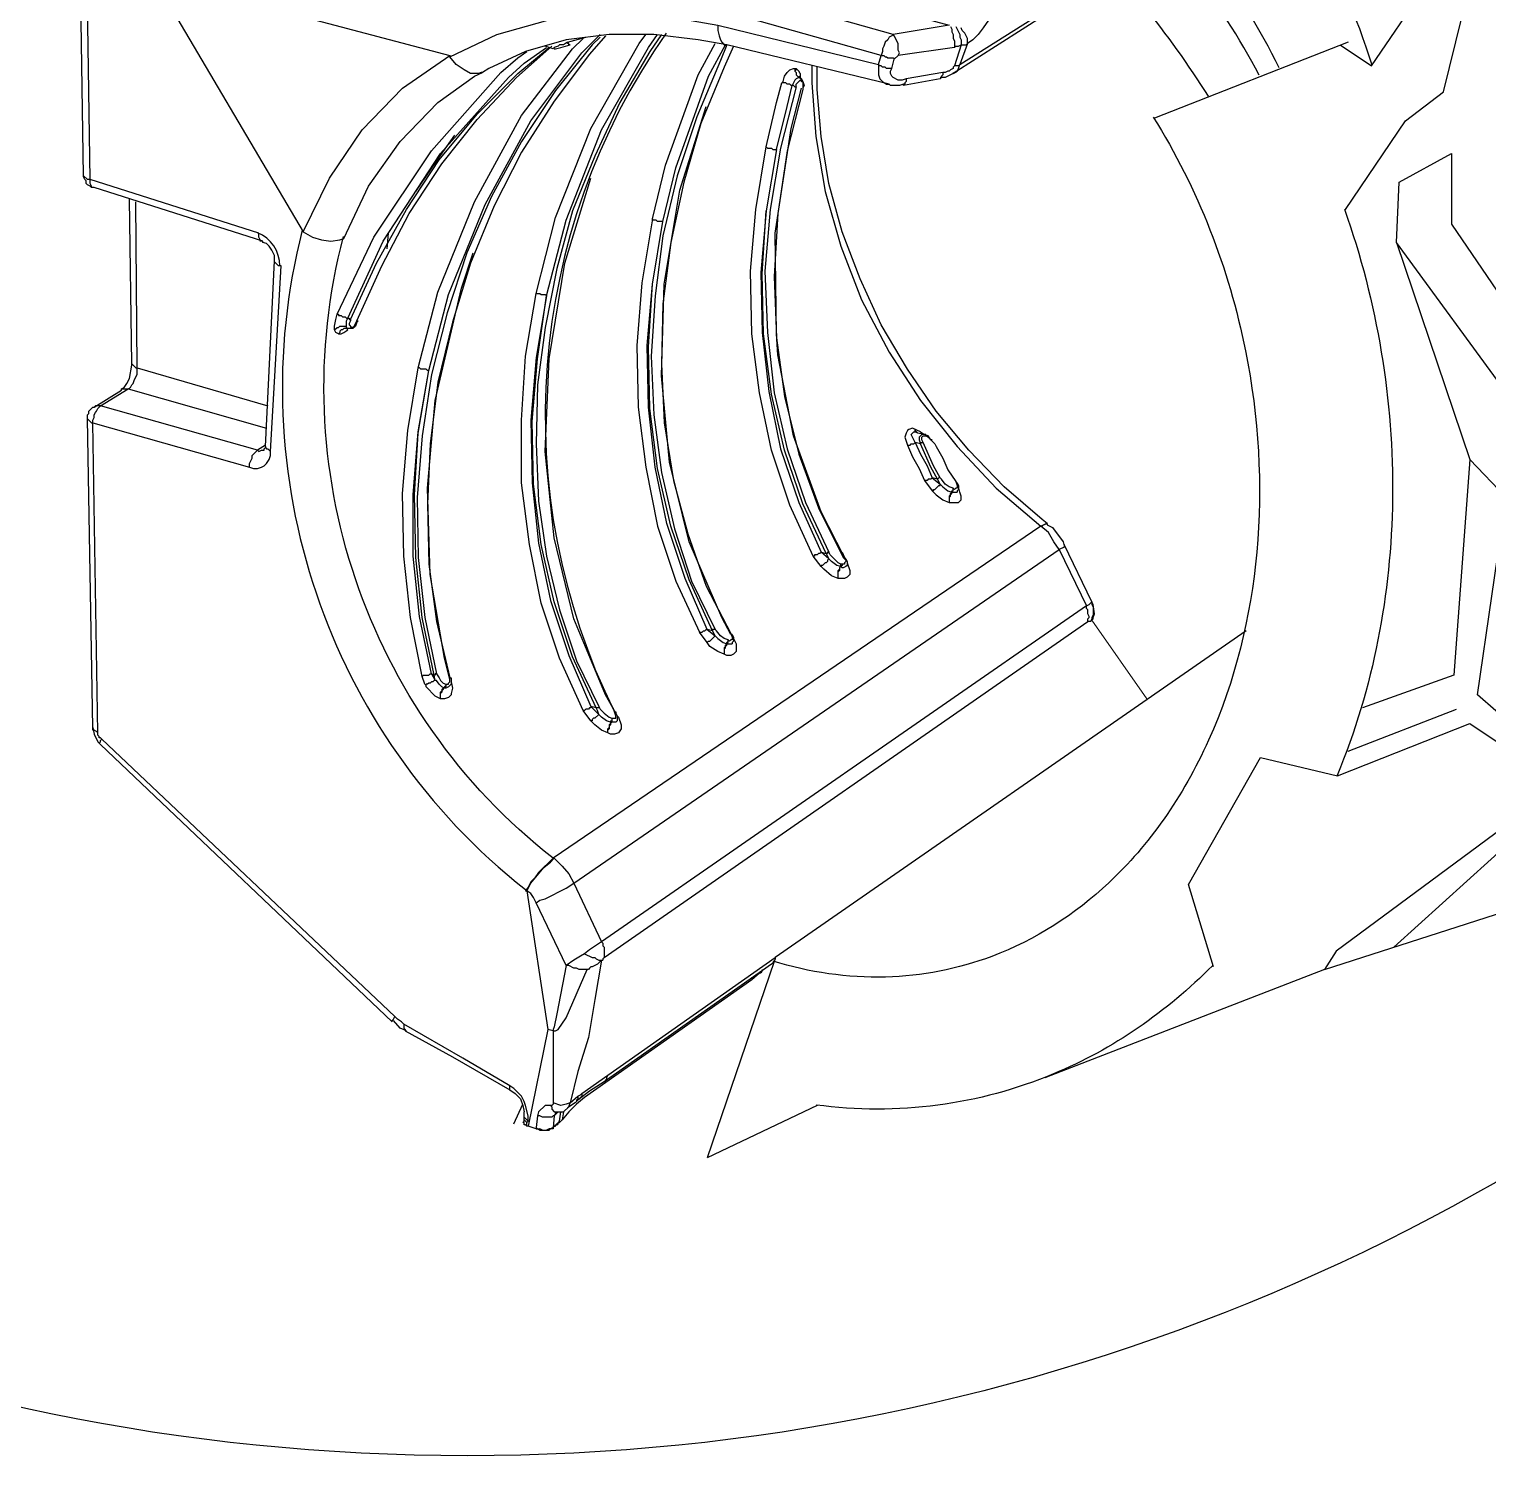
# Model space of a CAD drawing. Header units: feet. Extents: x -9903 to 12307, y -41 to 4121.
# Drawn here: x 177.7 to 184.17, y 31.93 to 38.25 of the extents above; entities that cross this region are included whole.
import ezdxf

# ---------------------------------------------------------------- set-up
doc = ezdxf.new("R2010")
doc.units = ezdxf.units.FT
doc.header["$MEASUREMENT"] = 0
doc.layers.add('PDF_0', color=7, linetype='Continuous')

msp = doc.modelspace()

# ---------------------------------------------------------------- linework, layer by layer
at = {"layer": 'PDF_0', "lineweight": 25}
msp.add_line((180.0971, 33.4752), (180.0739, 33.452), dxfattribs=at)
for points in [[(178.7926, 37.2496), (178.781, 37.2728), (178.7694, 37.2902), (178.7578, 37.3018), (178.7404, 37.3076), (178.7404, 37.3134), (177.9924, 37.5511), (177.9809, 37.5511), (177.9751, 37.5569), (177.9635, 37.5627), (177.9577, 37.5685), (177.9577, 37.5801), (177.9519, 37.5859), (177.9461, 37.5975), (177.9461, 37.6033), (177.8881, 41.4242)], [(178.7404, 37.3134), (178.7288, 37.3134), (178.7288, 37.3192), (178.723, 37.3308), (178.723, 37.3482), (177.9751, 37.5859), (177.9171, 41.4068)], [(182.2945, 38.8847), (182.2656, 38.8267), (182.2482, 38.8035), (182.2366, 38.7861), (182.2018, 38.7513), (182.1902, 38.7455), (182.1612, 38.7223), (182.1496, 38.7165), (182.1438, 38.7107), (182.1322, 38.6933), (182.109, 38.6701), (182.0974, 38.6354), (182.0916, 38.6238), (182.022, 38.4266), (182.0104, 38.3976), (181.9583, 38.2933), (181.9351, 38.2585), (181.9119, 38.2295), (181.8887, 38.2063), (181.8655, 38.1889), (181.8307, 38.0961), (182.5091, 38.5252)], [(183.5179, 38.1831), (183.6571, 38.0903), (183.889, 38.4324), (184.1847, 38.6064), (184.5905, 38.4962)], [(178.2534, 38.4846), (178.9201, 37.354), (178.9607, 37.3308), (179.0013, 37.3192), (179.0419, 37.3134), (179.0825, 37.3192), (179.0999, 37.325), (179.21, 37.5569), (179.3492, 37.7541), (179.5173, 37.928), (179.6797, 38.044), (179.7144, 38.0614)], [(182.5149, 38.5136), (181.8017, 38.0556), (181.8191, 38.0672), (181.8249, 38.0788), (181.8307, 38.0961), (181.8249, 38.0903), (181.8075, 38.0903)], [(180.2363, 38.2179), (180.2015, 38.1831), (180.0391, 37.9802), (179.8884, 37.7541), (179.755, 37.5105), (179.6449, 37.2612), (179.5579, 36.9945), (179.4883, 36.722), (179.4477, 36.4495), (179.4245, 36.177), (179.4303, 35.9103), (179.4593, 35.6436), (179.5115, 35.3943), (179.5057, 35.3943), (179.5057, 35.3885), (179.4999, 35.3885), (179.4477, 35.6436), (179.4188, 35.9103), (179.413, 36.1886), (179.4303, 36.4611), (179.4767, 36.7394), (179.5637, 37.0757), (179.726, 37.4758), (179.929, 37.8468), (180.1551, 38.1483), (180.2363, 38.2295)], [(180.2595, 38.2237), (180.1899, 38.1425), (180.0333, 37.9338), (179.8884, 37.7077), (179.7666, 37.47), (179.6623, 37.2149), (179.5811, 36.9539), (179.5173, 36.6872), (179.4825, 36.4147), (179.4709, 36.148), (179.4767, 35.8813), (179.5115, 35.6262), (179.5695, 35.3769), (179.5753, 35.3769), (179.5753, 35.3479), (179.5637, 35.3363), (179.5521, 35.3305)], [(181.593, 38.0324), (181.593, 38.0208), (181.5872, 38.015), (181.5872, 38.0092), (181.5814, 38.0092), (181.564, 38.0034), (181.5234, 38.0034), (181.5176, 38.0092), (180.7987, 38.1831), (180.6711, 38.2063), (180.474, 38.2295), (180.2769, 38.2295), (180.0855, 38.2063), (179.9058, 38.1541), (179.7434, 38.0788), (179.7144, 38.0614), (179.7087, 38.0614), (179.6971, 38.0556), (179.6623, 38.0556), (179.6333, 38.073), (179.5985, 38.0961), (179.5695, 38.1309)], [(180.3116, 35.2088), (180.3174, 35.203), (180.329, 35.1682), (180.329, 35.1508), (180.3174, 35.1334), (180.3, 35.1276), (180.2827, 35.1276), (180.2711, 35.1334), (180.2421, 35.145), (180.2131, 35.1682), (180.1957, 35.1856), (180.1609, 35.2319), (180.0565, 35.4639), (179.9754, 35.7074), (179.9232, 35.9683), (179.8884, 36.2408), (179.8884, 36.5191), (179.9058, 36.8032), (179.9522, 37.0815), (180.0391, 37.4178), (180.1957, 37.812), (180.4102, 38.1889), (180.4392, 38.2295)], [(180.5088, 38.2295), (180.4566, 38.1541), (180.3232, 37.928), (180.2131, 37.6903), (180.1145, 37.4468), (180.0449, 37.1917), (179.9928, 36.9308), (179.958, 36.6756), (179.9522, 36.4147), (179.9638, 36.1596), (179.9985, 35.9161), (180.0565, 35.6784), (180.1319, 35.4523), (180.2305, 35.2493), (180.2305, 35.2435), (180.2189, 35.2435), (180.1145, 35.4697), (180.0333, 35.7132), (179.9754, 35.9683), (179.9406, 36.235), (179.9348, 36.5133), (179.958, 36.7916), (179.9985, 37.0699), (180.0855, 37.4062), (180.2421, 37.8062), (180.4508, 38.1715), (180.4914, 38.2295)], [(180.7581, 38.2701), (180.7581, 38.2469), (180.7639, 38.2237), (180.7697, 38.2063), (180.7755, 38.1947), (180.7871, 38.1831), (180.7987, 38.1831), (180.7697, 38.1135), (180.6653, 37.8642), (180.5783, 37.6033), (180.5146, 37.3366), (180.4798, 37.0699), (180.4624, 36.8032), (180.474, 36.5423), (180.5088, 36.2872), (180.5668, 36.0379), (180.6421, 35.8059), (180.7465, 35.5914), (180.7349, 35.5914), (180.7349, 35.5856), (180.6305, 35.8117), (180.5494, 36.0495), (180.4914, 36.3046), (180.4566, 36.5713), (180.4508, 36.8438), (180.4682, 37.1221)], [(181.7901, 38.2643), (181.7959, 38.2527), (181.7959, 38.2411), (181.8017, 38.2295), (181.8017, 38.2121), (181.8075, 38.2005), (181.8075, 38.1715), (181.5582, 38.1367), (181.564, 38.1483), (181.5582, 38.1599), (181.5582, 38.1889), (181.5408, 38.2237), (181.535, 38.2295), (181.5292, 38.2237), (181.5176, 38.2179), (181.5118, 38.2063), (181.5002, 38.1947), (181.4944, 38.1773), (181.4886, 38.1657), (181.4886, 38.1541), (181.4828, 38.1367), (181.4944, 38.1367), (181.5002, 38.1309), (181.506, 38.1309), (181.5118, 38.1251), (181.535, 38.1251), (181.5408, 38.1193)], [(181.8133, 38.2643), (181.8307, 38.2295), (181.8307, 38.2179), (181.8365, 38.2063), (181.8365, 38.1831), (181.8597, 38.1831), (181.8655, 38.1889), (181.8655, 38.2121), (181.8539, 38.2353), (181.8423, 38.2469), (181.8365, 38.2585)], [(179.1173, 36.9713), (179.2738, 37.3134), (179.5289, 37.7019), (179.8304, 38.0382), (179.9, 38.1019), (179.9985, 38.1715)], [(179.1231, 36.9713), (179.1231, 36.9655), (179.1289, 36.9655), (179.2448, 37.2149), (179.3782, 37.4526), (179.5231, 37.6729), (179.6913, 37.8758), (179.871, 38.0556), (180.0101, 38.1715)], [(179.1404, 36.9308), (179.1462, 36.9365), (179.1578, 36.9597), (179.268, 37.2033), (179.3898, 37.4352), (179.5347, 37.6555), (179.6913, 37.8526), (179.8652, 38.0382), (180.0217, 38.1773)], [(179.4651, 35.3421), (179.4593, 35.3479), (179.4477, 35.3827), (179.3956, 35.6436), (179.3666, 35.9161), (179.3608, 36.1944), (179.384, 36.4727), (179.4303, 36.751), (179.5173, 37.0873), (179.6797, 37.4874), (179.8884, 37.87), (180.1145, 38.1657), (180.1609, 38.2121)], [(180.0913, 38.1947), (180.0739, 38.1831), (180.0565, 38.1831), (180.0507, 38.1773), (180.0333, 38.1715), (180.0275, 38.1657), (179.9928, 38.1773)], [(180.0333, 38.1657), (180.0391, 38.1657), (180.0623, 38.1715), (180.1029, 38.1831), (180.0971, 38.1831), (180.0971, 38.1889), (180.0913, 38.1889), (180.0913, 38.1947), (180.1725, 38.2179)], [(180.4682, 37.412), (180.5262, 37.6497), (180.6711, 38.0498), (180.7465, 38.1889)], [(180.8277, 38.1773), (180.7871, 38.0845), (180.6827, 37.8352), (180.6073, 37.5743), (180.5494, 37.3076), (180.5146, 37.0351), (180.5088, 36.7684), (180.5204, 36.5075), (180.561, 36.2524), (180.6247, 36.0147), (180.7059, 35.7828), (180.8161, 35.574), (180.8219, 35.5682), (180.8277, 35.5566), (180.8277, 35.5392), (180.8219, 35.5334), (180.8219, 35.5276)], [(180.5146, 37.4004), (180.5725, 37.6381), (180.7175, 38.044), (180.7929, 38.1831)], [(181.8075, 38.1715), (181.8133, 38.1773), (181.8249, 38.1773), (181.8365, 38.1831), (181.8075, 38.0903), (181.8017, 38.0845), (181.8017, 38.0788), (181.7901, 38.073), (181.7843, 38.0672), (181.7785, 38.0672), (181.7669, 38.0614), (181.7553, 38.0614), (181.593, 38.0324), (181.5756, 38.0266), (181.5582, 38.0266), (181.535, 38.0382), (181.5292, 38.044), (181.5234, 38.0556), (181.5234, 38.0672), (181.5292, 38.0788), (181.5408, 38.1193), (181.5582, 38.1367)], [(183.5527, 38.1947), (182.6946, 37.8584)], [(178.9201, 37.354), (179.0361, 37.5917), (179.181, 37.8062), (179.3608, 37.9918), (179.5695, 38.1367)], [(179.0767, 36.9018), (179.0651, 36.9076), (179.0593, 36.9192), (179.0593, 36.9365), (179.0651, 36.9655), (179.0709, 36.9887), (179.2332, 37.3308), (179.4883, 37.7135), (179.7956, 38.0614), (179.871, 38.1251), (179.9116, 38.1541)], [(181.5292, 38.0788), (181.506, 38.0788), (181.5002, 38.0845), (181.4886, 38.0845), (181.4828, 38.0903), (181.477, 38.0903), (181.4712, 38.0961), (181.4712, 38.0498), (181.477, 38.0324), (181.4886, 38.0208), (181.506, 38.0092), (181.5176, 38.0092)], [(181.3321, 35.8871), (181.3437, 35.8523), (181.3437, 35.8349), (181.3321, 35.8233), (181.3205, 35.8175), (181.2915, 35.8175), (181.2625, 35.8291), (181.2277, 35.8581), (181.2161, 35.8697), (181.1813, 35.9161), (181.077, 36.1422), (180.9958, 36.3857), (180.9436, 36.6409), (180.9088, 36.9018), (180.903, 37.1801), (180.9262, 37.4526), (180.9726, 37.7309), (181.019, 37.928), (181.0422, 38.015), (181.048, 38.0208), (181.0538, 38.044), (181.0654, 38.0614), (181.077, 38.073), (181.0944, 38.0788), (181.106, 38.0788), (181.1002, 38.073), (181.1002, 38.0672)], [(181.1176, 38.0382), (181.106, 38.0324), (181.1002, 38.0266), (181.0886, 38.0034)], [(181.1234, 38.0556), (181.1176, 38.0672), (181.106, 38.0788), (181.106, 38.073), (181.1002, 38.0672), (181.106, 38.0614), (181.106, 38.0498), (181.1176, 38.0382)], [(181.1176, 38.044), (181.1292, 38.0324), (181.135, 38.0208), (181.1408, 38.0034), (181.135, 37.9918)], [(181.1176, 38.0382), (181.1234, 38.0382)], [(181.1234, 38.0556), (181.1234, 38.0324), (181.1292, 38.0324), (181.1292, 38.0208)], [(181.1755, 38.0903), (181.1755, 38.015), (181.1929, 37.7773), (181.2335, 37.5337), (181.3031, 37.2902), (181.3959, 37.0525), (181.5176, 36.8206), (181.6568, 36.6061), (181.8191, 36.4031), (181.9931, 36.2176), (182.1902, 36.0495), (182.196, 36.0495), (182.2018, 36.0553), (182.2192, 36.0611), (182.196, 36.0784), (182.0278, 36.2234), (181.8713, 36.3857), (181.7263, 36.5597), (181.5988, 36.7452), (181.4828, 36.9423), (181.3901, 37.1453), (181.3089, 37.354), (181.2509, 37.5685), (181.2161, 37.7773), (181.1987, 37.986), (181.1987, 38.0845)], [(181.7553, 38.0614), (181.7553, 38.0498), (181.7495, 38.044), (181.7495, 38.0382), (181.7437, 38.0324), (181.5814, 38.0034), (181.5814, 38.0092)], [(181.8017, 38.0614), (181.8017, 38.0556), (181.7669, 38.0382), (181.7437, 38.0382)], [(181.135, 37.986), (181.0654, 37.7135), (181.0248, 37.4352), (181.0074, 37.1569), (181.019, 36.8844), (181.0538, 36.6235), (181.1176, 36.3683), (181.2045, 36.1306), (181.3147, 35.9103), (181.3263, 35.8987), (181.3263, 35.8929), (181.3205, 35.8871), (181.3205, 35.8813), (181.3031, 35.8813), (181.2915, 35.8871), (181.2567, 35.9219), (181.2509, 35.9335), (181.2451, 35.9335), (181.2451, 35.9277), (181.2393, 35.9277), (181.135, 36.148), (181.0538, 36.3857), (180.9958, 36.6351), (180.961, 36.9018), (180.9552, 37.1685), (180.9726, 37.4468)], [(181.0944, 38.0034), (181.1002, 37.9976), (181.106, 37.9976), (181.0364, 37.7251), (180.99, 37.4526), (180.9668, 37.1801), (180.9784, 36.9076), (181.0074, 36.6409), (181.0654, 36.3915), (181.1465, 36.1538), (181.2509, 35.9335)], [(181.3147, 35.9103), (181.3205, 35.9103), (181.2161, 36.1132), (181.0944, 36.4495), (181.0248, 36.809), (181.019, 36.9018), (181.0132, 37.3482), (181.0828, 37.812), (181.1292, 37.9918)], [(181.019, 37.7193), (181.0654, 37.9106), (181.0886, 38.0034)], [(181.0944, 38.0034), (181.0828, 38.0034), (181.077, 38.0092), (181.0654, 38.0092), (181.0596, 38.015), (181.0422, 38.015)], [(181.106, 37.9976), (181.106, 38.0092), (181.1234, 38.0266), (181.1292, 38.0208), (181.135, 38.0208), (181.135, 37.986)], [(180.8161, 35.5682), (180.7755, 35.6436), (180.6305, 35.9799), (180.5436, 36.3336), (180.5088, 36.7162), (180.5204, 37.1221), (180.5899, 37.5395), (180.7059, 37.9106)], [(179.4188, 37.5337), (179.5115, 37.6671), (179.5927, 37.7831)], [(180.9726, 37.7309), (180.9784, 37.7251), (180.9958, 37.7251), (181.0016, 37.7193), (181.019, 37.7193), (180.9726, 37.4468), (180.9494, 37.1743), (180.9552, 36.9076), (180.9842, 36.6467), (181.0364, 36.3915), (181.1176, 36.1538), (181.2161, 35.9335), (181.2103, 35.9277), (181.2045, 35.9277), (181.1987, 35.9219), (181.1871, 35.9219), (181.1871, 35.9161), (181.1813, 35.9161)], [(177.9809, 37.5511), (177.9809, 37.5569), (177.9751, 37.5685), (177.9751, 37.5859), (177.9635, 37.5859), (177.9461, 37.6033)], [(180.3058, 35.2203), (180.2595, 35.3015), (180.1203, 35.6378), (180.0333, 35.9973), (179.9928, 36.3799), (180.0101, 36.7916), (180.0797, 37.2149), (180.1957, 37.5917)], [(177.9867, 35.1566), (177.9635, 36.5249), (177.9635, 36.5423), (177.9693, 36.5481), (177.9693, 36.5597), (177.9867, 36.5771), (177.9924, 36.5771), (178.1142, 36.6524), (178.1142, 36.6582), (178.1258, 36.664), (178.1374, 36.6814), (178.149, 36.7046), (178.1606, 36.7626), (178.1606, 36.7684), (178.149, 37.499)], [(178.1606, 36.7684), (178.178, 36.751), (178.1838, 36.751), (178.178, 37.4874)], [(180.8277, 35.5508), (180.8393, 35.5276), (180.8393, 35.4929), (180.8277, 35.4813), (180.8161, 35.4755), (180.7987, 35.4755), (180.7871, 35.4813), (180.7581, 35.4929), (180.7233, 35.516), (180.7117, 35.5334), (180.6769, 35.5798), (180.6885, 35.5798), (180.6943, 35.5856), (180.7001, 35.5856), (180.7059, 35.5914), (180.7117, 35.5914), (180.6131, 35.8175), (180.532, 36.0611), (180.4798, 36.3104), (180.4508, 36.5771), (180.445, 36.8496), (180.4682, 37.1221), (180.5146, 37.4004), (180.4914, 37.4004), (180.4856, 37.4062), (180.4682, 37.4062), (180.4682, 37.412), (180.4218, 37.1279), (180.3986, 36.8496), (180.4044, 36.5771), (180.4392, 36.3104), (180.4914, 36.0495), (180.5725, 35.8059), (180.6769, 35.5798)], [(179.297, 37.3482), (179.2912, 37.2786)], [(179.5695, 35.3711), (179.5463, 35.4639), (179.4825, 35.8349), (179.4709, 36.2176), (179.5057, 36.6061), (179.6217, 37.1047), (179.6739, 37.2612)], [(183.7672, 37.3076), (184.0919, 36.3452)], [(182.4105, 35.6262), (182.4221, 35.6378), (182.4221, 35.6436), (182.4279, 35.661), (182.4221, 35.7016), (182.4163, 35.7132), (182.2945, 35.9683), (182.2945, 35.9567), (182.2714, 35.9451), (182.2482, 35.9799), (182.225, 36.0205), (182.1902, 36.0495), (180.0275, 34.5768), (179.9638, 34.513), (179.9464, 34.4898), (179.929, 34.4724), (179.9174, 34.4492), (179.9058, 34.4318), (179.9116, 34.4318), (180.0043, 33.8172), (179.9174, 33.3882), (179.9116, 33.3882), (179.9116, 33.4056), (179.9174, 33.4114), (179.9174, 33.4346), (179.9058, 33.481), (179.9, 33.4983), (179.8884, 33.5215), (179.8536, 33.5563), (179.8362, 33.5679), (179.6275, 33.6897), (179.3666, 33.8404), (179.355, 33.852), (179.3376, 33.8636), (179.326, 33.8752), (178.0272, 35.1044), (178.0214, 35.1102), (178.0156, 35.1102), (178.0156, 35.116), (178.0098, 35.1218), (178.0098, 35.1334), (177.9867, 36.5075), (178.6824, 36.3104), (178.6998, 36.3046), (178.7172, 36.3046), (178.7346, 36.3104), (178.7462, 36.3162), (178.7578, 36.3278), (178.7694, 36.3452), (178.7752, 36.3625), (178.7752, 36.3799), (178.8216, 37.2033), (178.81, 37.2033), (178.7926, 37.2207), (178.7926, 37.2496)], [(178.752, 36.4031), (178.7926, 37.2264)], [(179.9522, 37.0815), (179.9696, 37.0815), (179.9754, 37.0757), (179.9928, 37.0757), (179.9985, 37.0699), (179.9522, 36.7974), (179.929, 36.5191), (179.9348, 36.2408), (179.9638, 35.9741), (180.0159, 35.719), (180.0971, 35.4755), (180.1957, 35.2493), (180.1957, 35.2435), (180.1899, 35.2435), (180.1841, 35.2377), (180.1725, 35.2377), (180.1667, 35.2319), (180.1609, 35.2319)], [(179.0593, 36.9192), (179.0709, 36.9308), (179.0767, 36.9308), (179.0825, 36.9365), (179.1115, 36.9365)], [(179.0709, 36.9887), (179.0767, 36.9887), (179.0767, 36.9829), (179.0883, 36.9829), (179.0941, 36.9771), (179.1057, 36.9771), (179.1115, 36.9713), (179.1231, 36.9713)], [(179.1115, 36.9597), (179.1173, 36.9713)], [(179.1115, 36.925), (179.1115, 36.9597)], [(179.1115, 36.9308), (179.1173, 36.925)], [(179.1289, 36.9655), (179.1289, 36.9597), (179.1231, 36.9481), (179.1231, 36.9423), (179.1347, 36.9308)], [(179.1404, 36.9308), (179.1289, 36.9308), (179.1289, 36.925)], [(179.1289, 36.925), (179.1347, 36.9308)], [(179.1578, 36.9597), (179.1636, 36.9597), (179.1578, 36.9539), (179.152, 36.9365), (179.1404, 36.925)], [(179.0941, 36.9192), (179.0883, 36.9192), (179.0825, 36.9134), (179.0825, 36.9076), (179.0767, 36.9018), (179.0883, 36.9018), (179.0999, 36.9076), (179.1173, 36.9192), (179.1115, 36.925)], [(179.1404, 36.925), (179.0999, 36.925), (179.0941, 36.9192)], [(178.6824, 36.3104), (178.6824, 36.3278), (178.694, 36.351), (178.694, 36.3625), (178.7172, 36.3857), (178.0214, 36.5829), (178.1432, 36.6582), (178.1548, 36.664), (178.1606, 36.6756), (178.1664, 36.6814), (178.1722, 36.6988), (178.1838, 36.722), (178.1838, 36.751), (178.7636, 36.5829)], [(179.4477, 35.3827), (179.4535, 35.3885), (179.4767, 35.3885), (179.4825, 35.3943), (179.4883, 35.3943), (179.4361, 35.6494), (179.4072, 35.9161), (179.4072, 36.1886), (179.4303, 36.4669), (179.4767, 36.7394), (179.4709, 36.7394), (179.4651, 36.7452), (179.4419, 36.7452), (179.4361, 36.751), (179.4303, 36.751)], [(178.1142, 36.6582), (178.1432, 36.6582), (178.7578, 36.4843)], [(184.2543, 36.177), (185.4081, 36.5655), (185.5066, 36.6119), (185.4544, 35.8291), (184.7181, 35.1044), (184.4514, 35.0174), (184.1267, 35.3015), (184.2543, 36.177), (184.0919, 36.3452), (184.0223, 35.3885), (183.6165, 35.2435)], [(177.9635, 36.5249), (177.9809, 36.5075), (177.9867, 36.5075), (177.9867, 36.5191), (177.9924, 36.5307), (177.9924, 36.5423), (177.9982, 36.5539), (178.004, 36.5597), (178.0098, 36.5713), (178.0214, 36.5829), (177.9982, 36.5829), (177.9924, 36.5771)], [(181.6568, 36.4669), (181.622, 36.4843), (181.6046, 36.4785), (181.5988, 36.4727), (181.593, 36.4611), (181.5872, 36.4437), (181.5988, 36.4089), (181.622, 36.3568), (181.651, 36.3046), (181.6742, 36.2524), (181.709, 36.206), (181.7263, 36.1886), (181.7553, 36.1654), (181.7843, 36.1538), (181.8249, 36.1538), (181.8365, 36.1654), (181.8365, 36.1828), (181.8307, 36.2002), (181.8249, 36.2234)], [(181.6336, 36.4669), (181.6336, 36.4785)], [(181.5988, 36.4089), (181.6104, 36.4089), (181.6162, 36.4147), (181.6278, 36.4147), (181.6336, 36.4205), (181.6568, 36.3683), (181.6858, 36.3162), (181.709, 36.264), (181.7032, 36.2582), (181.6916, 36.2582), (181.6858, 36.2524), (181.6742, 36.2524)], [(181.68, 36.4553), (181.6626, 36.4553), (181.651, 36.4437), (181.651, 36.4321), (181.6568, 36.4147), (181.6336, 36.4205), (181.6162, 36.4553), (181.6278, 36.4669), (181.6394, 36.4669)], [(181.6452, 36.4611), (181.6336, 36.4727)], [(181.709, 36.4321), (181.7032, 36.4321), (181.6916, 36.4495), (181.6742, 36.4553), (181.6452, 36.4611), (181.6336, 36.4669)], [(181.6568, 36.4669), (181.6742, 36.4553)], [(181.7437, 36.264), (181.7379, 36.264), (181.7321, 36.2582), (181.7032, 36.3104), (181.6568, 36.4147), (181.6568, 36.4205), (181.6684, 36.4205)], [(181.8133, 36.2466), (181.8191, 36.2292), (181.8191, 36.2176), (181.8133, 36.2176), (181.8075, 36.2118), (181.8017, 36.2176), (181.7843, 36.2234), (181.7669, 36.235), (181.7495, 36.2582), (181.7437, 36.264), (181.7148, 36.3162), (181.6684, 36.4205), (181.6626, 36.4321), (181.6626, 36.4437), (181.6684, 36.4495), (181.68, 36.4495), (181.6916, 36.4437), (181.7205, 36.4147), (181.7263, 36.4031), (181.7553, 36.351), (181.7785, 36.2988), (181.8133, 36.2466), (181.8191, 36.2408), (181.8249, 36.2292), (181.8249, 36.2118), (181.8191, 36.206), (181.8191, 36.2002)], [(181.68, 36.4495), (181.68, 36.4553)], [(178.752, 36.4089), (178.7172, 36.3857), (178.723, 36.3799), (178.7346, 36.3857), (178.7462, 36.3857), (178.7462, 36.3915), (178.752, 36.3973)], [(178.752, 36.4031), (178.752, 36.3973), (178.7578, 36.3915), (178.7636, 36.3915), (178.7752, 36.3799)], [(181.709, 36.206), (181.7148, 36.206), (181.7148, 36.2118), (181.7205, 36.2118), (181.7379, 36.2292), (181.7437, 36.2292), (181.7437, 36.235), (181.7553, 36.2234), (181.7785, 36.206), (181.7959, 36.2002), (181.7901, 36.1944)], [(181.7843, 36.177), (181.7901, 36.1828), (181.7901, 36.1944)], [(181.7901, 36.1886), (181.7843, 36.1828), (181.7843, 36.1538)], [(181.7901, 36.1886), (181.7959, 36.1944), (181.7959, 36.206), (181.8017, 36.206), (181.8017, 36.2176)], [(181.7959, 36.2002), (181.8191, 36.2002)], [(182.1902, 36.0495), (182.2134, 36.0611), (182.2192, 36.0611), (182.2192, 36.0553), (182.2424, 36.0437), (182.2888, 35.9799), (182.2945, 35.9625)], [(179.9522, 34.3796), (179.9406, 34.4028), (179.929, 34.4202), (179.9116, 34.4318), (179.929, 34.4666), (179.987, 34.5362), (180.0159, 34.5594), (180.0333, 34.5768), (180.0681, 34.542), (180.0971, 34.5072), (180.1203, 34.4666), (182.2714, 35.9451), (182.3931, 35.6958), (180.2421, 34.2057), (180.2479, 34.1999), (180.2479, 34.1883), (180.2537, 34.1825), (180.2537, 34.1361), (180.2479, 34.1303), (180.2479, 34.1245)], [(181.3031, 35.8697), (181.2857, 35.8755), (181.2625, 35.8929), (181.2509, 35.9045), (181.2161, 35.9335), (181.2393, 35.9277), (181.2509, 35.9045), (181.2451, 35.8987), (181.2451, 35.8929), (181.2393, 35.8871), (181.2335, 35.8871), (181.2219, 35.8755), (181.2161, 35.8755), (181.2161, 35.8697)], [(181.3089, 35.9335), (181.3205, 35.9103), (181.3263, 35.9045), (181.3321, 35.8929), (181.3321, 35.8755), (181.3263, 35.8697), (181.3147, 35.8639), (181.3089, 35.8639), (181.3031, 35.8697), (181.3031, 35.8813)], [(181.3089, 35.8813), (181.3089, 35.8755), (181.2973, 35.8639), (181.2973, 35.8523), (181.2915, 35.8465)], [(181.2915, 35.8175), (181.2915, 35.8523), (181.2973, 35.8581)], [(180.2537, 34.1361), (182.3989, 35.6262)], [(180.7117, 35.5334), (180.7175, 35.5392), (180.7233, 35.5392), (180.7465, 35.5624), (180.7349, 35.5856), (180.7117, 35.5914), (180.7465, 35.5624), (180.7581, 35.5508), (180.7813, 35.5334), (180.7987, 35.5276), (180.7929, 35.5218)], [(180.8161, 35.574), (180.8219, 35.5566), (180.8219, 35.545), (180.8161, 35.545), (180.8103, 35.5392), (180.8045, 35.545), (180.7871, 35.5508), (180.7697, 35.5624), (180.7523, 35.5856), (180.7465, 35.5914)], [(183.1005, 35.5856), (181.0132, 34.1361)], [(180.7871, 35.5044), (180.7929, 35.5102), (180.7929, 35.5218)], [(180.7929, 35.516), (180.7871, 35.5102), (180.7871, 35.4813)], [(180.7929, 35.516), (180.7987, 35.5218), (180.7987, 35.5334), (180.8045, 35.5334), (180.8045, 35.545)], [(180.8045, 35.5392), (180.7987, 35.5334)], [(180.7987, 35.5276), (180.8219, 35.5276)], [(179.5115, 35.3943), (179.5231, 35.3769), (179.5289, 35.3653), (179.5405, 35.3537), (179.5521, 35.3479), (179.5637, 35.3479), (179.5637, 35.3537), (179.5695, 35.3595), (179.5695, 35.3769), (179.5637, 35.3943)], [(179.5463, 35.3305), (179.5347, 35.3363), (179.5231, 35.3479), (179.5115, 35.3653), (179.4999, 35.3653), (179.4941, 35.3595), (179.4883, 35.3595), (179.4825, 35.3537), (179.4767, 35.3537), (179.4709, 35.3479), (179.4651, 35.3479)], [(179.5753, 35.3595), (179.5811, 35.3305), (179.5753, 35.3073), (179.5753, 35.3015), (179.5637, 35.2899), (179.5463, 35.2841), (179.5289, 35.2841), (179.5057, 35.2957), (179.4651, 35.3363), (179.4651, 35.3479)], [(179.5289, 35.2841), (179.5289, 35.3131), (179.5405, 35.3247)], [(179.5347, 35.3247), (179.5347, 35.3131), (179.5289, 35.3073)], [(179.5347, 35.3247), (179.5405, 35.3305)], [(179.5521, 35.3305), (179.5405, 35.3305), (179.5405, 35.3247)], [(179.5521, 35.3479), (179.5521, 35.3363), (179.5463, 35.3363), (179.5521, 35.3421)], [(179.5463, 35.3363), (179.5463, 35.3305)], [(180.2305, 35.2145), (180.2247, 35.2319), (180.2189, 35.2435), (180.1957, 35.2493), (180.2421, 35.203)], [(180.2305, 35.2493), (180.2363, 35.2377), (180.2537, 35.2203), (180.2769, 35.203), (180.2884, 35.1972), (180.3058, 35.1972), (180.3058, 35.2088), (180.2942, 35.2435)], [(180.2305, 35.2145), (180.2131, 35.1972), (180.2073, 35.1972), (180.2015, 35.1914), (180.2015, 35.1856), (180.1957, 35.1856)], [(180.2827, 35.1798), (180.2653, 35.1856), (180.2421, 35.203)], [(180.2827, 35.1856), (180.2827, 35.1682), (180.2769, 35.1624)], [(180.2884, 35.1972), (180.2884, 35.1798), (180.2827, 35.174)], [(180.2827, 35.1856), (180.2884, 35.1856)], [(183.5527, 35.0522), (184.0339, 35.2377)], [(178.0098, 35.1334), (178.004, 35.1392), (177.9924, 35.145), (177.9867, 35.145), (177.9867, 35.1566), (177.9924, 35.1276), (178.0098, 35.0928), (178.0214, 35.0812), (179.3144, 33.852), (179.3144, 33.8578), (179.3202, 33.8636), (179.326, 33.8752)], [(180.2769, 35.1682), (180.2769, 35.1508), (180.2711, 35.145)], [(180.2711, 35.1334), (180.2711, 35.1508), (180.2769, 35.1566)], [(180.2769, 35.1682), (180.2827, 35.174)], [(182.9555, 34.0955), (182.8454, 34.4608), (183.1642, 35.0232), (183.5063, 34.942), (184.0919, 35.174), (184.405, 34.9652), (184.2369, 34.7101), (183.5005, 34.1651), (183.4483, 34.0839), (182.2076, 33.6027)], [(178.0156, 35.087), (178.0214, 35.0928), (178.0214, 35.0986), (178.0272, 35.1044)], [(183.7556, 34.1825), (184.2949, 34.6695), (184.5036, 34.7043), (184.6543, 34.5246), (184.7123, 34.4898)], [(180.1667, 34.1535), (180.2015, 34.1361)], [(180.2421, 34.1245), (180.2131, 33.9506), (180.1841, 33.7824), (180.1377, 33.6317), (180.1029, 33.4926), (180.0855, 33.4868), (180.0623, 33.481), (180.0275, 33.4926)], [(180.1899, 34.0897), (180.1841, 34.0839), (180.1435, 34.0839), (180.1319, 34.0897), (180.1203, 34.0897), (180.0971, 34.1013), (180.0855, 34.1013), (180.0449, 33.8868), (180.0333, 33.8288), (180.0275, 33.8172)], [(180.0971, 33.4752), (180.1029, 33.4926), (180.1377, 33.5215), (180.1493, 33.5273), (180.1551, 33.5331), (180.2711, 33.6143), (181.0132, 34.1361), (181.0132, 34.1303), (181.0074, 34.1187), (180.7117, 33.249)], [(181.0074, 34.1187), (180.9958, 34.1071), (180.2537, 33.5853), (180.1899, 33.5447), (180.1377, 33.5041)], [(180.1957, 34.0955), (180.1899, 34.0897)], [(180.2015, 34.0955), (180.1957, 34.0955)], [(180.2015, 34.1361), (180.2131, 34.1361)], [(180.2247, 34.1071), (180.2015, 34.0955)], [(180.2131, 34.1361), (180.2189, 34.1303)], [(180.2189, 34.1303), (180.2305, 34.1245)], [(180.2421, 34.1245), (180.2247, 34.1071)], [(180.2305, 34.1245), (180.2479, 34.1245)], [(180.0275, 33.8114), (180.0391, 33.8114), (180.0507, 33.8172), (180.0855, 33.8694), (180.1783, 34.0839)], [(180.9088, 34.0492), (180.9088, 34.0376), (180.1667, 33.5157), (180.1319, 33.4868), (180.0971, 33.452), (180.0681, 33.4172), (180.0565, 33.4056)], [(180.9552, 34.0839), (180.9552, 34.0781), (180.9494, 34.0666), (180.9436, 34.0666), (180.9088, 34.0376)], [(179.3782, 33.8114), (179.3492, 33.823), (179.3202, 33.8578)], [(179.3666, 33.8404), (179.3666, 33.823), (179.3724, 33.8172), (179.3724, 33.8114), (179.5811, 33.6955), (179.8362, 33.5505), (179.8594, 33.5331), (179.8826, 33.5099), (179.8942, 33.481), (179.9, 33.452)], [(180.0275, 33.8172), (180.0275, 33.4868), (180.0217, 33.481), (179.9928, 33.481), (179.9638, 33.452), (179.958, 33.4346), (179.9522, 33.3824), (179.9522, 33.3766), (179.9174, 33.3882)], [(180.0275, 33.8114), (180.0043, 33.8172)], [(179.8362, 33.5505), (179.8362, 33.5679)], [(180.2711, 33.6143), (180.2653, 33.6027), (180.2653, 33.5969), (180.2537, 33.5853)], [(180.1551, 33.5215), (180.1261, 33.4926), (180.0913, 33.4694)], [(180.1377, 33.5215), (180.1377, 33.5099), (180.1319, 33.5041), (180.1319, 33.4983)], [(180.1551, 33.5331), (180.1551, 33.5215)], [(179.8536, 33.3998), (179.8942, 33.4868)], [(179.9116, 33.3882), (179.9058, 33.394), (179.9, 33.394), (179.9, 33.4056), (179.8942, 33.4056), (179.9, 33.4114), (179.9, 33.452)], [(180.0449, 33.452), (180.0391, 33.4462), (180.0333, 33.4346), (180.0275, 33.4346), (180.0217, 33.4288), (179.9812, 33.4288), (179.9696, 33.4346), (179.958, 33.4346)], [(180.0159, 33.481), (180.0217, 33.4752), (180.0217, 33.4636), (180.0333, 33.452), (180.0739, 33.452)], [(180.0507, 33.452), (180.0333, 33.4346), (180.0275, 33.3824), (180.0159, 33.3766)], [(180.0565, 33.4114), (180.0623, 33.452)], [(180.0739, 33.452), (180.0681, 33.4172)], [(181.1987, 33.481), (180.7117, 33.249)], [(179.9174, 33.4114), (179.9, 33.4288)], [(179.9, 33.4172), (179.9116, 33.4056)], [(179.958, 33.3766), (179.9522, 33.3824)], [(179.9522, 33.3766), (179.9696, 33.3766)], [(179.958, 33.3766), (179.9696, 33.3708)], [(179.9812, 33.3708), (179.9696, 33.3766)], [(180.0275, 33.3766), (180.0101, 33.3766), (179.9985, 33.3708)], [(180.0159, 33.3766), (180.0101, 33.3708)], [(180.0507, 33.3998), (180.0449, 33.3998), (180.0275, 33.3824), (180.0275, 33.3766)], [(180.0333, 33.3882), (180.0391, 33.3882), (180.0391, 33.394), (180.0449, 33.394), (180.0507, 33.3998), (180.0507, 33.4056), (180.0565, 33.4056), (180.0565, 33.4114), (180.0507, 33.4056)], [(179.9696, 33.3708), (180.0101, 33.3708)]]:
    msp.add_lwpolyline(points, dxfattribs=at)
for points in [[(180.7581, 38.2701), (181.4712, 38.0961), (181.4828, 38.1367), (178.3519, 39.018), (178.3229, 41.3024), (178.2186, 41.3314), (178.2534, 38.4846), (179.5695, 38.1367), (179.5695, 38.1309), (179.7782, 38.2295), (180.0043, 38.2933), (180.2479, 38.3223), (180.4972, 38.3165)], [(181.535, 38.2295), (178.5896, 39.0586), (178.6012, 39.0644), (178.607, 39.0644), (178.6186, 39.0702), (178.6766, 39.105), (181.7843, 38.2701)], [(184.0107, 37.3888), (184.3934, 36.8264), (184.5558, 36.7162), (185.5704, 37.1221), (185.1877, 37.7251), (185.1935, 38.0266), (185.3965, 38.0961), (185.3907, 37.8294), (185.7907, 36.9365), (184.4978, 36.4321), (184.2717, 36.6177), (183.7672, 37.3076), (183.7788, 37.5743), (184.0107, 37.7019)], [(181.7437, 36.235), (181.7321, 36.2582), (181.709, 36.264)], [(182.4163, 35.6436), (182.4163, 35.6378), (182.4105, 35.6262), (182.3989, 35.6262), (182.3989, 35.6378), (182.4047, 35.6436), (182.4047, 35.6494), (182.3989, 35.661), (182.3989, 35.6784), (182.3931, 35.6842), (182.3931, 35.6958), (182.4047, 35.7016), (182.4163, 35.7132), (182.4163, 35.7016), (182.4221, 35.69), (182.4221, 35.6552)], [(179.5057, 35.3653), (179.4999, 35.3885), (179.4883, 35.3943)], [(179.9522, 34.3796), (179.9696, 34.3912), (179.9928, 34.397), (180.0855, 34.4434), (180.1203, 34.4666), (180.2421, 34.2057), (180.1899, 34.1709), (180.1667, 34.1535), (180.1493, 34.1419), (180.1203, 34.1245), (180.0855, 34.1013)]]:
    msp.add_lwpolyline(points, close=True, dxfattribs=at)
for points in [[(183.5411, 37.4526), (183.8078, 37.8468), (183.976, 37.9744), (184.0571, 38.3049), (184.5905, 38.4962), (184.5558, 38.0903), (185.066, 38.2585), (185.3907, 38.7397), (185.8719, 38.8847, -0.239182), (186.2894, 38.6006), (186.0169, 38.0324, -0.109758), (186.127, 36.1248), (185.6226, 35.9509), (185.5878, 36.6351), (185.7907, 36.9365)], [(182.934, 37.9553, 0.053645), (182.3177, 38.7281), (182.1438, 38.618)], [(180.5296, 38.2356, 0.2747), (180.3, 35.2261), (180.3058, 35.2261), (180.3058, 35.2203), (180.3116, 35.2088), (180.3116, 35.1856), (180.3058, 35.1798), (180.2827, 35.1798)], [(180.0333, 34.5768), (180.0275, 34.5768, -0.29872), (179.098, 37.3329)], [(183.4483, 34.0839), (184.7123, 34.4898), (184.8225, 34.5478, 0.162648), (185.9241, 35.145), (185.7038, 35.1914, 0.139358), (185.9589, 35.8813), (186.1676, 35.9451)]]:
    msp.add_lwpolyline(points, format="xyb", dxfattribs=at)
at = {"layer": 'PDF_0', "lineweight": 0}
msp.add_lwpolyline([(182.6598, 35.2841), (182.4163, 35.632)], dxfattribs=at)
at = {"layer": 'PDF_0', "lineweight": 25}
msp.add_circle((179.6478, 41.0908), 9.1637, dxfattribs=at)
for centre, radius, start, end in [((180.9465, 37.2583), 2.8381, 17.10023, 44.45618), ((179.9841, 36.435), 3.6556, 26.77918, 44.6869), ((179.9087, 36.3133), 3.6846, 28.09202, 45.60426), ((178.6621, 37.2062), 0.1536, 358.74757, 68.87879), ((181.6597, 36.6611), 2.8323, 165.69032, 231.71264)]:
    msp.add_arc(centre, radius, start, end, dxfattribs=at)
for points, knots in [([(182.6891, 37.8628), (182.8873, 37.547), (183.0248, 37.1918), (183.1567, 36.5336), (183.1748, 36.2308), (183.1213, 35.6469), (183.0523, 35.3628), (182.9341, 35.1003)], [0, 0, 0, 0, 3.260783, 3.260783, 5.871872, 5.871872, 8.396119, 8.396119, 8.396119, 8.396119]), ([(183.5369, 37.4542), (183.6824, 37.0431), (183.7555, 36.6057), (183.7443, 35.7505), (183.6652, 35.3304), (183.5039, 34.9436)], [0, 0, 0, 0, 3.813493, 3.813493, 7.492032, 7.492032, 7.492032, 7.492032]), ([(182.9341, 35.1003), (182.8199, 34.8468), (182.6691, 34.6343), (182.3413, 34.3265), (182.1669, 34.2143), (181.8219, 34.085), (181.6635, 34.0542), (181.3327, 34.0456), (181.1652, 34.0705), (181.0032, 34.1202)], [0, 0, 0, 0, 2.431559, 2.431559, 4.507896, 4.507896, 6.13129, 6.13129, 7.830484, 7.830484, 7.830484, 7.830484]), ([(182.9513, 34.1004), (182.7486, 33.8955), (182.5116, 33.731), (182.0819, 33.5518), (181.9101, 33.5053), (181.5544, 33.4582), (181.3735, 33.4588), (181.194, 33.4824)], [0, 0, 0, 0, 2.520235, 2.520235, 4.079587, 4.079587, 5.664615, 5.664615, 5.664615, 5.664615])]:
    msp.add_open_spline(points, degree=3, knots=knots, dxfattribs=at)

doc.saveas('drawing.dxf')
